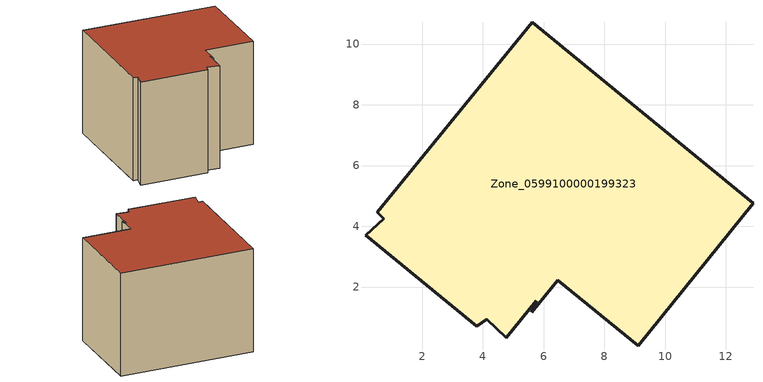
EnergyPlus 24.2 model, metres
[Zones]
Zone_0599100000199323
 floor ground (C_G): 5.75,1.55 4.76,0.33 4.13,0.95 3.79,0.71 0.13,3.71 0.73,4.25 0.52,4.46 5.63,10.72 12.89,4.76 9.11,0.06 6.46,2.22 5.6,1.16 z0
 wall outside (C_F): 5.63,10.72 0.52,4.46 0.73,4.25 0.13,3.71 3.79,0.71 4.13,0.95 4.76,0.33 5.75,1.55 5.6,1.16 6.46,2.22 9.11,0.06 12.89,4.76 5.63,10.72 z0:7.33
 roof outside (C_R): 4.76,0.33 5.75,1.55 5.6,1.16 6.46,2.22 9.11,0.06 12.89,4.76 5.63,10.72 0.52,4.46 0.73,4.25 0.13,3.71 3.79,0.71 4.13,0.95 z7.33
[BUILDING]
Pand.0599100000199323: North Axis=0; Terrain=City; Loads Convergence Tolerance Value=0.04; Temperature Convergence Tolerance Value=0.4; Solar Distribution=FullExterior; Maximum Number of Warmup Days=25; Minimum Number of Warmup Days=1
[Site:Location]
Rotterdam.The.Hague.AP_ZH_NLD Design_Conditions: Latitude=51.96; Longitude=4.45; Time Zone=1; Elevation=-4.5
[SITE:GROUNDTEMPERATURE:BUILDINGSURFACE]
18, 18, 18, 18, 18, 18, 18, 18, 18, 18, 18, 18
[MATERIAL] Thermal Absorptance=0.9; Solar Absorptance=0.7; Visible Absorptance=0.7
Name | Roughness | Thickness | Conductivity | Density | Specific Heat
G.TC.1946-1964 | MediumSmooth | 0.15 | 1 | 540 | 1210
F.TC.1946-1964 | Rough | 0.3 | 0.857143 | 1920 | 840
R.TC.1946-1964 | MediumRough | 0.2 | 0.235294 | 1500 | 1000
[CONSTRUCTION]
C_G: G.TC.1946-1964
C_F: F.TC.1946-1964
C_R: R.TC.1946-1964
[ZONE]
Zone_0599100000199323: Type=1; Multiplier=1; Ceiling Height=Autocalculate; Volume=Autocalculate; Floor Area=autocalculate; Part of Total Floor Area=Yes
[ZONEINFILTRATION:DESIGNFLOWRATE]
Infil_Zone_0599100000199323: Zone or ZoneList or Space or SpaceList=Zone_0599100000199323; Schedule=AlwaysOn; Design Flow Rate Calculation Method=Flow/Area; Flow Rate per Floor Area=0.003; Constant Term Coefficient=1; Temperature Term Coefficient=0; Velocity Term Coefficient=0; Velocity Squared Term Coefficient=0
[HVACTEMPLATE:ZONE:IDEALLOADSAIRSYSTEM]
Zone_0599100000199323: Maximum Heating Supply Air Temperature=50; Minimum Cooling Supply Air Temperature=13; Maximum Heating Supply Air Humidity Ratio=0.0156; Minimum Cooling Supply Air Humidity Ratio=0.0077; Heating Limit=NoLimit; Cooling Limit=NoLimit; Dehumidification Control Type=ConstantSensibleHeatRatio; Cooling Sensible Heat Ratio=0.7; Dehumidification Setpoint=60; Humidification Control Type=None; Humidification Setpoint=30; Outdoor Air Method=None; Outdoor Air Flow Rate per Person=0.00944; Outdoor Air Flow Rate per Zone Floor Area=0; Outdoor Air Flow Rate per Zone=0; Demand Controlled Ventilation Type=None; Outdoor Air Economizer Type=NoEconomizer; Heat Recovery Type=None; Sensible Heat Recovery Effectiveness=0.7; Latent Heat Recovery Effectiveness=0.65
[ZONECONTROL:THERMOSTAT]
ThermostatControl_Zone_0599100000199323: Zone or ZoneList=Zone_0599100000199323; Control Type Schedule=DualSetpointControlType; Control 1=Thermostat_Zone_0599100000199323; Temperature Difference Between Cutout And Setpoint=0
[THERMOSTATSETPOINT:DUALSETPOINT]
Thermostat_Zone_0599100000199323: Heating Setpoint Temperature Schedule=HeatingSetpoint_Zone_0599100000199323; Cooling Setpoint Temperature Schedule=CoolingSetpoint_Zone_0599100000199323
[SCHEDULE:COMPACT]
HeatingSetpoint_Zone_0599100000199323: Through: 12/31, For: AllDays, Until: 24:00, 21
CoolingSetpoint_Zone_0599100000199323: Through: 12/31, For: AllDays, Until: 24:00, 24
DualSetpointControlType: Through: 12/31, For: AllDays, Until: 24:00, 4
AlwaysOn: Through: 12/31, For: AllDays, Until: 24:00, 1
